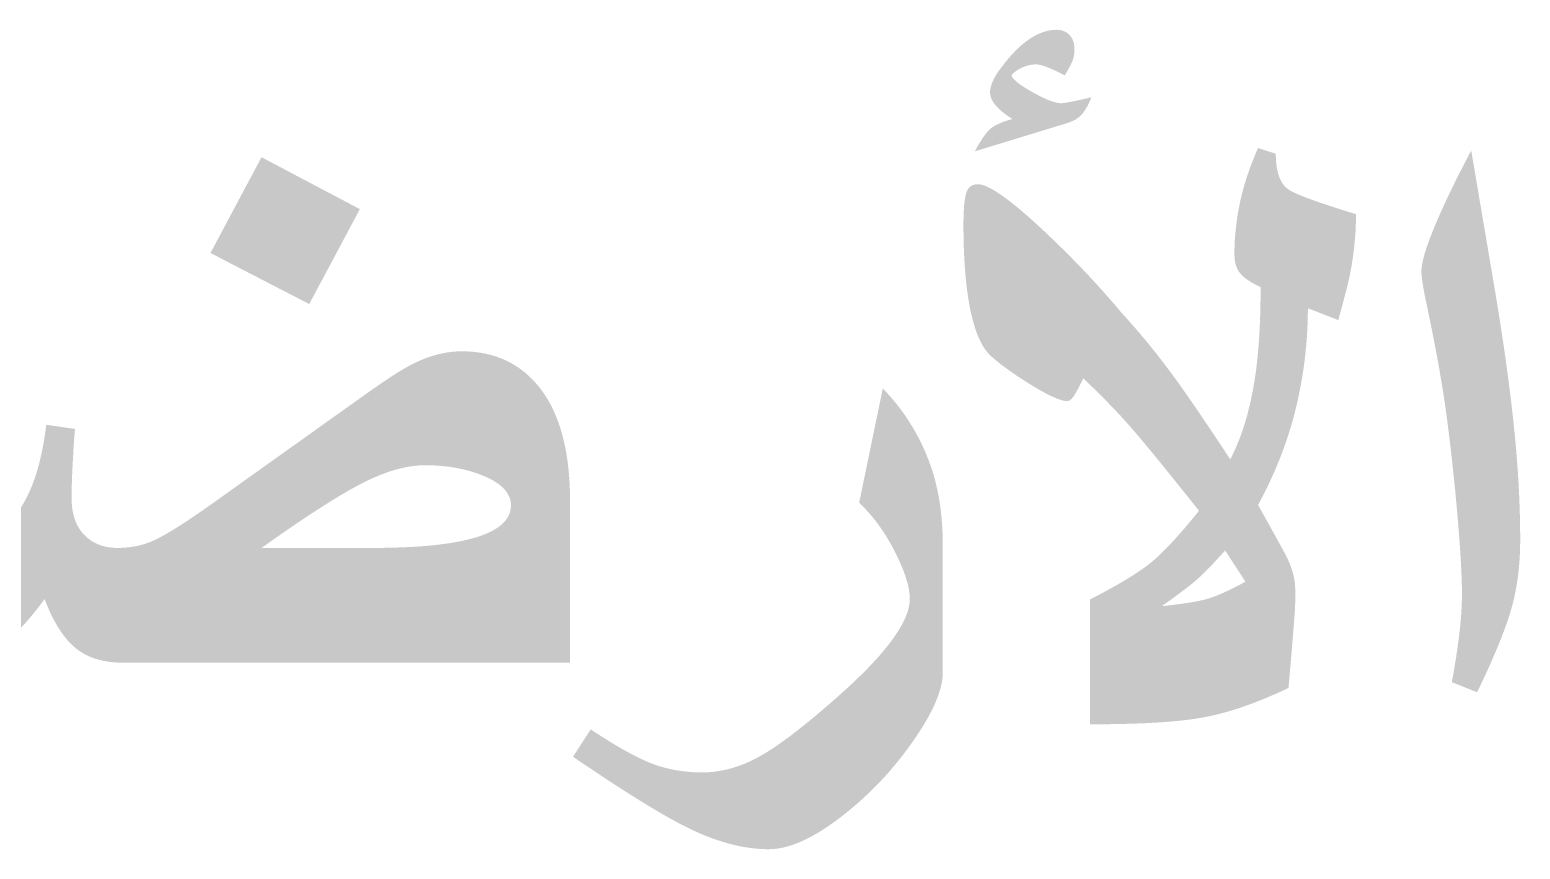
# Model space of a CAD drawing. Header units: metres. Extents: x -24.2 to 51.5, y -28.6 to 30.1.
# Drawn here: x -12.29 to -6.96, y -26.03 to -23.1 of the extents above; entities that cross this region are included whole.
import ezdxf

# ---------------------------------------------------------------- set-up
doc = ezdxf.new("R2010")
doc.units = ezdxf.units.M
doc.layers.add('GF-TEXT-PDF', color=200, linetype='Continuous')

msp = doc.modelspace()

# ---------------------------------------------------------------- hatches: boundary and pattern name
at = {"layer": 'GF-TEXT-PDF', "true_color": 0xb82e00}
for points in [[(-8.4918, -23.3382), (-8.4961, -23.3488), (-8.5005, -23.3587), (-8.5051, -23.368), (-8.5099, -23.3767), (-8.5149, -23.3846), (-8.5201, -23.3919), (-8.5255, -23.3986), (-8.5311, -23.4046), (-8.5371, -23.4099), (-8.5441, -23.415), (-8.5522, -23.4197), (-8.5612, -23.424), (-8.5713, -23.428), (-8.5824, -23.4317), (-8.9082, -23.5313), (-8.9023, -23.5203), (-8.8964, -23.51), (-8.8908, -23.5004), (-8.8853, -23.4915), (-8.8799, -23.4833), (-8.8747, -23.4758), (-8.8697, -23.4691), (-8.8648, -23.463), (-8.86, -23.4577), (-8.8554, -23.4531), (-8.8505, -23.4489), (-8.8449, -23.4448), (-8.8386, -23.4408), (-8.8315, -23.4369), (-8.8237, -23.4331), (-8.8152, -23.4294), (-8.806, -23.4259), (-8.796, -23.4224), (-8.7854, -23.4191), (-8.7739, -23.4159), (-8.7841, -23.4092), (-8.7936, -23.4027), (-8.8023, -23.3962), (-8.8103, -23.3899), (-8.8176, -23.3837), (-8.8242, -23.3776), (-8.83, -23.3717), (-8.835, -23.3658), (-8.8408, -23.3581), (-8.8455, -23.3504), (-8.8492, -23.3428), (-8.8518, -23.3352), (-8.8534, -23.3277), (-8.8539, -23.3202), (-8.8534, -23.3122), (-8.852, -23.3038), (-8.8496, -23.2949), (-8.8462, -23.2856), (-8.8418, -23.276), (-8.8376, -23.2677), (-8.833, -23.2595), (-8.8279, -23.2514), (-8.8224, -23.2433), (-8.8165, -23.2352), (-8.8102, -23.2272), (-8.802, -23.2166), (-8.7938, -23.2064), (-8.7857, -23.1966), (-8.7775, -23.1874), (-8.7694, -23.1785), (-8.7612, -23.1702), (-8.7531, -23.1622), (-8.745, -23.1548), (-8.7368, -23.1477), (-8.7287, -23.1412), (-8.7206, -23.1351), (-8.7125, -23.1294), (-8.7044, -23.1242), (-8.6963, -23.1194), (-8.6882, -23.1151), (-8.6801, -23.1113), (-8.672, -23.1079), (-8.6639, -23.105), (-8.6558, -23.1025), (-8.6478, -23.1004), (-8.6397, -23.0988), (-8.6316, -23.0977), (-8.6236, -23.097), (-8.6155, -23.0968), (-8.6063, -23.0973), (-8.5977, -23.0989), (-8.5897, -23.1016), (-8.5824, -23.1053), (-8.5756, -23.11), (-8.5695, -23.1159), (-8.5642, -23.1225), (-8.5599, -23.1298), (-8.5565, -23.1377), (-8.5541, -23.1463), (-8.5527, -23.1555), (-8.5522, -23.1653), (-8.5525, -23.1748), (-8.5533, -23.1837), (-8.5546, -23.1921), (-8.5565, -23.1999), (-8.559, -23.2072), (-8.5616, -23.2135), (-8.5651, -23.2208), (-8.5693, -23.2291), (-8.5744, -23.2383), (-8.5802, -23.2486), (-8.5869, -23.2597), (-8.5991, -23.2535), (-8.6107, -23.2478), (-8.6216, -23.2426), (-8.6318, -23.2379), (-8.6414, -23.2339), (-8.6502, -23.2303), (-8.6585, -23.2273), (-8.666, -23.2249), (-8.6729, -23.223), (-8.6791, -23.2216), (-8.6846, -23.2208), (-8.6895, -23.2205), (-8.6985, -23.2209), (-8.7076, -23.222), (-8.7166, -23.2239), (-8.7257, -23.2265), (-8.7347, -23.2298), (-8.7438, -23.2339), (-8.7509, -23.2377), (-8.7578, -23.242), (-8.7644, -23.2468), (-8.7708, -23.252), (-8.777, -23.2577), (-8.7764, -23.2615), (-8.7746, -23.2656), (-8.7716, -23.27), (-8.7674, -23.2749), (-8.762, -23.28), (-8.7554, -23.2855), (-8.7476, -23.2914), (-8.7387, -23.2976), (-8.7285, -23.3042), (-8.7171, -23.3111), (-8.7046, -23.3184), (-8.6928, -23.3249), (-8.6815, -23.3309), (-8.6709, -23.3363), (-8.6608, -23.3411), (-8.6513, -23.3454), (-8.6423, -23.3491), (-8.6339, -23.3522), (-8.6261, -23.3548), (-8.6188, -23.3567), (-8.6122, -23.3582), (-8.606, -23.359), (-8.6005, -23.3593), (-8.5967, -23.3592), (-8.592, -23.3587), (-8.5863, -23.358), (-8.5797, -23.357), (-8.5721, -23.3556), (-8.5635, -23.354), (-8.554, -23.3521), (-8.5435, -23.3499), (-8.532, -23.3474), (-8.5196, -23.3446), (-8.5062, -23.3416)], [(-6.959, -24.9218), (-6.9591, -24.933), (-6.9593, -24.944), (-6.9595, -24.955), (-6.9599, -24.9659), (-6.9604, -24.9768), (-6.961, -24.9875), (-6.9617, -24.9982), (-6.9626, -25.0088), (-6.9635, -25.0193), (-6.9645, -25.0297), (-6.9657, -25.0401), (-6.967, -25.0503), (-6.9683, -25.0605), (-6.9698, -25.0706), (-6.9714, -25.0806), (-6.9731, -25.0906), (-6.9749, -25.1004), (-6.9769, -25.1102), (-6.9789, -25.1199), (-6.981, -25.1295), (-6.9833, -25.139), (-6.9857, -25.1485), (-6.9881, -25.1579), (-6.9907, -25.1671), (-6.9935, -25.1765), (-6.9964, -25.1862), (-6.9996, -25.1961), (-7.0029, -25.2062), (-7.0065, -25.2167), (-7.0102, -25.2274), (-7.0142, -25.2384), (-7.0184, -25.2496), (-7.0227, -25.2611), (-7.0273, -25.2729), (-7.0321, -25.2849), (-7.0371, -25.2972), (-7.0423, -25.3097), (-7.0477, -25.3226), (-7.0533, -25.3356), (-7.0591, -25.349), (-7.0651, -25.3626), (-7.0713, -25.3765), (-7.0777, -25.3906), (-7.0844, -25.405), (-7.0912, -25.4197), (-7.0982, -25.4347), (-7.1055, -25.4499), (-7.1129, -25.4653), (-7.2034, -25.4291), (-7.2005, -25.4131), (-7.1976, -25.3974), (-7.1949, -25.3819), (-7.1924, -25.3667), (-7.1899, -25.3517), (-7.1876, -25.337), (-7.1854, -25.3226), (-7.1833, -25.3083), (-7.1814, -25.2944), (-7.1795, -25.2807), (-7.1778, -25.2672), (-7.1763, -25.254), (-7.1748, -25.241), (-7.1735, -25.2283), (-7.1723, -25.2159), (-7.1712, -25.2037), (-7.1703, -25.1917), (-7.1695, -25.18), (-7.1688, -25.1686), (-7.1682, -25.1574), (-7.1678, -25.1464), (-7.1675, -25.1357), (-7.1673, -25.1253), (-7.1672, -25.1151), (-7.1672, -25.1073), (-7.1673, -25.0991), (-7.1675, -25.0907), (-7.1676, -25.082), (-7.1679, -25.073), (-7.1682, -25.0637), (-7.1685, -25.054), (-7.1689, -25.0441), (-7.1693, -25.0339), (-7.1698, -25.0234), (-7.1704, -25.0126), (-7.171, -25.0015), (-7.1716, -24.9901), (-7.1724, -24.9783), (-7.1731, -24.9663), (-7.1739, -24.954), (-7.1748, -24.9414), (-7.1757, -24.9285), (-7.1767, -24.9153), (-7.1777, -24.9018), (-7.1788, -24.888), (-7.1799, -24.8739), (-7.1811, -24.8595), (-7.1823, -24.8448), (-7.1836, -24.83), (-7.1849, -24.8151), (-7.1862, -24.8003), (-7.1875, -24.7855), (-7.1889, -24.7707), (-7.1903, -24.756), (-7.1917, -24.7412), (-7.1932, -24.7265), (-7.1947, -24.7117), (-7.1962, -24.697), (-7.1977, -24.6823), (-7.1993, -24.6676), (-7.2009, -24.6529), (-7.2025, -24.6382), (-7.2041, -24.6236), (-7.2058, -24.6089), (-7.2075, -24.5943), (-7.2092, -24.5797), (-7.2109, -24.5651), (-7.2127, -24.5505), (-7.2145, -24.5359), (-7.2163, -24.5214), (-7.2181, -24.5068), (-7.22, -24.4923), (-7.222, -24.4776), (-7.224, -24.4627), (-7.2261, -24.4476), (-7.2284, -24.4323), (-7.2307, -24.4167), (-7.2331, -24.4009), (-7.2357, -24.3848), (-7.2383, -24.3686), (-7.241, -24.352), (-7.2439, -24.3353), (-7.2468, -24.3183), (-7.2498, -24.3011), (-7.2529, -24.2836), (-7.2562, -24.266), (-7.2595, -24.248), (-7.2629, -24.2299), (-7.2665, -24.2115), (-7.2701, -24.1929), (-7.2738, -24.1741), (-7.2776, -24.155), (-7.2816, -24.1357), (-7.2856, -24.1161), (-7.2897, -24.0963), (-7.2939, -24.0763), (-7.2968, -24.0626), (-7.2995, -24.0496), (-7.3019, -24.0374), (-7.304, -24.0258), (-7.3059, -24.015), (-7.3075, -24.005), (-7.3089, -23.9957), (-7.31, -23.9871), (-7.3109, -23.9792), (-7.3115, -23.9721), (-7.3119, -23.9657), (-7.312, -23.9601), (-7.3119, -23.9543), (-7.3114, -23.9481), (-7.3106, -23.9415), (-7.3095, -23.9344), (-7.308, -23.9268), (-7.3062, -23.9188), (-7.3041, -23.9104), (-7.3017, -23.9015), (-7.2989, -23.8921), (-7.2959, -23.8823), (-7.2925, -23.872), (-7.2887, -23.8613), (-7.2847, -23.8501), (-7.2803, -23.8385), (-7.2756, -23.8264), (-7.2706, -23.8138), (-7.2653, -23.8008), (-7.2613, -23.7914), (-7.2572, -23.7817), (-7.253, -23.7719), (-7.2486, -23.762), (-7.2442, -23.7519), (-7.2395, -23.7416), (-7.2348, -23.7311), (-7.2299, -23.7205), (-7.2249, -23.7098), (-7.2198, -23.6988), (-7.2145, -23.6877), (-7.2091, -23.6764), (-7.2035, -23.665), (-7.1979, -23.6534), (-7.1921, -23.6416), (-7.1862, -23.6297), (-7.1801, -23.6176), (-7.1739, -23.6053), (-7.1676, -23.5929), (-7.1611, -23.5803), (-7.1546, -23.5675), (-7.1478, -23.5546), (-7.141, -23.5415), (-7.134, -23.5283), (-7.0435, -24.0627), (-7.0394, -24.088), (-7.0354, -24.113), (-7.0315, -24.1377), (-7.0278, -24.1621), (-7.0241, -24.1863), (-7.0205, -24.2101), (-7.017, -24.2337), (-7.0137, -24.257), (-7.0104, -24.28), (-7.0073, -24.3027), (-7.0042, -24.3252), (-7.0013, -24.3473), (-6.9984, -24.3692), (-6.9957, -24.3908), (-6.9931, -24.4121), (-6.9905, -24.4331), (-6.9881, -24.4539), (-6.9858, -24.4744), (-6.9836, -24.4945), (-6.9815, -24.5144), (-6.9795, -24.534), (-6.9776, -24.5534), (-6.9758, -24.5724), (-6.9741, -24.5912), (-6.9729, -24.6055), (-6.9717, -24.6198), (-6.9706, -24.634), (-6.9695, -24.6482), (-6.9685, -24.6623), (-6.9675, -24.6764), (-6.9666, -24.6904), (-6.9657, -24.7044), (-6.9649, -24.7183), (-6.9642, -24.7322), (-6.9635, -24.7461), (-6.9628, -24.7599), (-6.9622, -24.7736), (-6.9616, -24.7873), (-6.9612, -24.801), (-6.9607, -24.8146), (-6.9603, -24.8282), (-6.96, -24.8417), (-6.9597, -24.8552), (-6.9594, -24.8686), (-6.9593, -24.882), (-6.9591, -24.8953), (-6.9591, -24.9086)], [(-11.1064, -23.738), (-11.2874, -24.0774), (-11.6404, -23.8949), (-11.4579, -23.5524)], [(-9.0231, -25.3959), (-9.0232, -25.4037), (-9.0238, -25.4117), (-9.0247, -25.4199), (-9.026, -25.4283), (-9.0276, -25.4369), (-9.0297, -25.4457), (-9.032, -25.4547), (-9.0348, -25.4639), (-9.0379, -25.4733), (-9.0414, -25.483), (-9.0452, -25.4928), (-9.0495, -25.5029), (-9.054, -25.5131), (-9.059, -25.5236), (-9.0643, -25.5342), (-9.07, -25.5451), (-9.076, -25.5562), (-9.0825, -25.5675), (-9.0892, -25.579), (-9.0964, -25.5907), (-9.1039, -25.6026), (-9.1118, -25.6147), (-9.12, -25.627), (-9.1287, -25.6396), (-9.1375, -25.6521), (-9.1465, -25.6646), (-9.1556, -25.6768), (-9.1649, -25.689), (-9.1742, -25.701), (-9.1837, -25.7129), (-9.1933, -25.7246), (-9.2031, -25.7362), (-9.2129, -25.7477), (-9.2229, -25.759), (-9.2331, -25.7702), (-9.2433, -25.7812), (-9.2537, -25.7921), (-9.2642, -25.8029), (-9.2748, -25.8135), (-9.2855, -25.824), (-9.2964, -25.8343), (-9.3074, -25.8445), (-9.3185, -25.8546), (-9.3298, -25.8645), (-9.3412, -25.8743), (-9.3527, -25.8839), (-9.3643, -25.8934), (-9.3761, -25.9028), (-9.3891, -25.9129), (-9.4019, -25.9226), (-9.4146, -25.9318), (-9.4271, -25.9406), (-9.4395, -25.949), (-9.4517, -25.9569), (-9.4637, -25.9645), (-9.4756, -25.9715), (-9.4874, -25.9782), (-9.499, -25.9844), (-9.5104, -25.9902), (-9.5216, -25.9956), (-9.5328, -26.0005), (-9.5437, -26.0051), (-9.5545, -26.0091), (-9.5651, -26.0128), (-9.5756, -26.016), (-9.586, -26.0188), (-9.5961, -26.0212), (-9.6061, -26.0231), (-9.616, -26.0246), (-9.6257, -26.0257), (-9.6352, -26.0263), (-9.6446, -26.0265), (-9.6557, -26.0264), (-9.6669, -26.026), (-9.6781, -26.0254), (-9.6894, -26.0245), (-9.7008, -26.0233), (-9.7122, -26.0219), (-9.7237, -26.0202), (-9.7353, -26.0183), (-9.7469, -26.0161), (-9.7586, -26.0136), (-9.7704, -26.0109), (-9.7823, -26.0079), (-9.7942, -26.0047), (-9.8062, -26.0012), (-9.8182, -25.9975), (-9.8303, -25.9935), (-9.8425, -25.9892), (-9.8548, -25.9847), (-9.8671, -25.9799), (-9.8795, -25.9749), (-9.8919, -25.9696), (-9.9045, -25.964), (-9.9171, -25.9582), (-9.9297, -25.9521), (-9.941, -25.9466), (-9.9529, -25.9406), (-9.9652, -25.9341), (-9.9781, -25.9272), (-9.9915, -25.9199), (-10.0054, -25.9121), (-10.0199, -25.9039), (-10.0348, -25.8952), (-10.0503, -25.8861), (-10.0663, -25.8766), (-10.0828, -25.8666), (-10.0998, -25.8561), (-10.1174, -25.8452), (-10.1354, -25.8339), (-10.154, -25.8221), (-10.1731, -25.8099), (-10.1927, -25.7972), (-10.2129, -25.7841), (-10.2335, -25.7706), (-10.2547, -25.7566), (-10.2764, -25.7421), (-10.2986, -25.7272), (-10.3213, -25.7119), (-10.3446, -25.6961), (-10.2812, -25.5981), (-10.27, -25.6055), (-10.259, -25.6128), (-10.2481, -25.6198), (-10.2374, -25.6266), (-10.2269, -25.6332), (-10.2166, -25.6397), (-10.2065, -25.6459), (-10.1966, -25.6519), (-10.1868, -25.6577), (-10.1773, -25.6633), (-10.1679, -25.6687), (-10.1587, -25.6739), (-10.1496, -25.6789), (-10.1408, -25.6837), (-10.1321, -25.6882), (-10.1237, -25.6926), (-10.1154, -25.6968), (-10.1073, -25.7008), (-10.0993, -25.7045), (-10.0916, -25.7081), (-10.0841, -25.7114), (-10.0767, -25.7146), (-10.0695, -25.7175), (-10.0625, -25.7203), (-10.0537, -25.7235), (-10.0449, -25.7266), (-10.0359, -25.7295), (-10.0269, -25.7322), (-10.0179, -25.7348), (-10.0087, -25.7371), (-9.9995, -25.7393), (-9.9902, -25.7413), (-9.9808, -25.7432), (-9.9714, -25.7449), (-9.9619, -25.7463), (-9.9523, -25.7477), (-9.9426, -25.7488), (-9.9328, -25.7498), (-9.923, -25.7506), (-9.9131, -25.7512), (-9.9031, -25.7516), (-9.8931, -25.7519), (-9.883, -25.752), (-9.8739, -25.7519), (-9.8649, -25.7515), (-9.8558, -25.751), (-9.8468, -25.7502), (-9.8377, -25.7492), (-9.8286, -25.748), (-9.8196, -25.7465), (-9.8105, -25.7449), (-9.8015, -25.743), (-9.7924, -25.7409), (-9.7834, -25.7385), (-9.7743, -25.736), (-9.7653, -25.7332), (-9.7562, -25.7302), (-9.7472, -25.727), (-9.7381, -25.7235), (-9.7291, -25.7199), (-9.72, -25.716), (-9.711, -25.7119), (-9.7019, -25.7075), (-9.6929, -25.703), (-9.6838, -25.6982), (-9.6748, -25.6932), (-9.666, -25.6881), (-9.6569, -25.6827), (-9.6476, -25.677), (-9.638, -25.6708), (-9.6281, -25.6644), (-9.618, -25.6575), (-9.6076, -25.6504), (-9.597, -25.6428), (-9.5861, -25.635), (-9.5749, -25.6267), (-9.5635, -25.6182), (-9.5518, -25.6092), (-9.5399, -25.6), (-9.5277, -25.5903), (-9.5152, -25.5804), (-9.5025, -25.57), (-9.4895, -25.5594), (-9.4762, -25.5483), (-9.4627, -25.537), (-9.4489, -25.5252), (-9.4349, -25.5131), (-9.4205, -25.5007), (-9.406, -25.4879), (-9.3912, -25.4748), (-9.3707, -25.4564), (-9.3512, -25.4384), (-9.3325, -25.4207), (-9.3146, -25.4033), (-9.2977, -25.3864), (-9.2816, -25.3698), (-9.2664, -25.3535), (-9.252, -25.3376), (-9.2385, -25.322), (-9.2259, -25.3068), (-9.2142, -25.292), (-9.2033, -25.2775), (-9.1933, -25.2634), (-9.1842, -25.2496), (-9.1759, -25.2362), (-9.1685, -25.2231), (-9.162, -25.2104), (-9.1564, -25.1981), (-9.1516, -25.1861), (-9.1477, -25.1744), (-9.1446, -25.1631), (-9.1425, -25.1522), (-9.1412, -25.1416), (-9.1407, -25.1314), (-9.1409, -25.1242), (-9.1414, -25.1167), (-9.1422, -25.109), (-9.1434, -25.101), (-9.1449, -25.0927), (-9.1467, -25.0842), (-9.1489, -25.0754), (-9.1514, -25.0664), (-9.1543, -25.0571), (-9.1574, -25.0475), (-9.1609, -25.0377), (-9.1648, -25.0276), (-9.169, -25.0172), (-9.1735, -25.0066), (-9.1783, -24.9958), (-9.1835, -24.9846), (-9.189, -24.9732), (-9.1936, -24.964), (-9.1982, -24.9549), (-9.203, -24.946), (-9.2078, -24.9371), (-9.2127, -24.9284), (-9.2177, -24.9199), (-9.2227, -24.9114), (-9.2279, -24.9031), (-9.2331, -24.8949), (-9.2384, -24.8869), (-9.2439, -24.879), (-9.2493, -24.8712), (-9.2549, -24.8635), (-9.2606, -24.856), (-9.2663, -24.8486), (-9.2721, -24.8414), (-9.278, -24.8342), (-9.284, -24.8272), (-9.2901, -24.8204), (-9.2963, -24.8136), (-9.3025, -24.807), (-9.3088, -24.8005), (-9.3153, -24.7942), (-9.3218, -24.788), (-9.2373, -24.3791), (-9.2288, -24.388), (-9.2205, -24.3969), (-9.2124, -24.406), (-9.2044, -24.4152), (-9.1966, -24.4245), (-9.1889, -24.4339), (-9.1814, -24.4434), (-9.1741, -24.453), (-9.1669, -24.4628), (-9.1599, -24.4726), (-9.1531, -24.4826), (-9.1464, -24.4926), (-9.1399, -24.5028), (-9.1335, -24.5131), (-9.1273, -24.5235), (-9.1213, -24.534), (-9.1154, -24.5446), (-9.1097, -24.5554), (-9.1042, -24.5662), (-9.0988, -24.5771), (-9.0936, -24.5882), (-9.0885, -24.5994), (-9.0836, -24.6106), (-9.0789, -24.622), (-9.0743, -24.6335), (-9.07, -24.6452), (-9.0658, -24.6569), (-9.0618, -24.6688), (-9.058, -24.6809), (-9.0544, -24.693), (-9.0511, -24.7053), (-9.0479, -24.7177), (-9.0449, -24.7303), (-9.042, -24.743), (-9.0394, -24.7558), (-9.037, -24.7687), (-9.0348, -24.7818), (-9.0327, -24.795), (-9.0309, -24.8083), (-9.0293, -24.8218), (-9.0278, -24.8354), (-9.0265, -24.8492), (-9.0255, -24.863), (-9.0246, -24.877), (-9.0239, -24.8911), (-9.0234, -24.9054), (-9.0231, -24.9198), (-9.0231, -24.9343)]]:
    msp.add_hatch(color=22, dxfattribs=at).paths.add_polyline_path(points)
h = msp.add_hatch(color=22, dxfattribs=at)
h.paths.add_polyline_path([(-7.5459, -23.7561), (-7.546, -23.7657), (-7.5461, -23.7754), (-7.5463, -23.785), (-7.5466, -23.7947), (-7.547, -23.8043), (-7.5475, -23.814), (-7.5481, -23.8237), (-7.5487, -23.8334), (-7.5495, -23.8431), (-7.5503, -23.8528), (-7.5512, -23.8625), (-7.5522, -23.8722), (-7.5533, -23.8819), (-7.5545, -23.8916), (-7.5558, -23.9014), (-7.5571, -23.9111), (-7.5586, -23.9208), (-7.5601, -23.9306), (-7.5617, -23.9403), (-7.5634, -23.9501), (-7.5652, -23.9599), (-7.5671, -23.9696), (-7.5681, -23.9749), (-7.5694, -23.9806), (-7.5707, -23.9868), (-7.5723, -23.9935), (-7.574, -24.0006), (-7.5758, -24.0082), (-7.5778, -24.0162), (-7.5799, -24.0247), (-7.5821, -24.0336), (-7.5846, -24.043), (-7.5871, -24.0529), (-7.5899, -24.0632), (-7.5927, -24.074), (-7.5957, -24.0852), (-7.5989, -24.0969), (-7.6022, -24.1091), (-7.6057, -24.1217), (-7.6093, -24.1347), (-7.7179, -24.0925), (-7.718, -24.1073), (-7.7182, -24.1222), (-7.7186, -24.137), (-7.7191, -24.1518), (-7.7198, -24.1666), (-7.7206, -24.1814), (-7.7215, -24.1962), (-7.7226, -24.211), (-7.7239, -24.2258), (-7.7253, -24.2406), (-7.7268, -24.2554), (-7.7285, -24.2701), (-7.7303, -24.2849), (-7.7323, -24.2997), (-7.7344, -24.3144), (-7.7367, -24.3292), (-7.7391, -24.3439), (-7.7417, -24.3587), (-7.7444, -24.3734), (-7.7473, -24.3881), (-7.7503, -24.4029), (-7.7534, -24.4176), (-7.7567, -24.4323), (-7.7602, -24.447), (-7.7638, -24.4617), (-7.7676, -24.4764), (-7.7715, -24.4911), (-7.7757, -24.5057), (-7.78, -24.5204), (-7.7845, -24.535), (-7.7892, -24.5496), (-7.794, -24.5642), (-7.7991, -24.5788), (-7.8043, -24.5933), (-7.8097, -24.6079), (-7.8152, -24.6224), (-7.821, -24.6369), (-7.8269, -24.6514), (-7.833, -24.6659), (-7.8393, -24.6803), (-7.8457, -24.6948), (-7.8524, -24.7092), (-7.8592, -24.7236), (-7.8662, -24.7381), (-7.8734, -24.7524), (-7.8807, -24.7668), (-7.8882, -24.7812), (-7.8959, -24.7955), (-7.8878, -24.8101), (-7.88, -24.8241), (-7.8726, -24.8375), (-7.8655, -24.8503), (-7.8588, -24.8624), (-7.8524, -24.874), (-7.8464, -24.8849), (-7.8407, -24.8952), (-7.8353, -24.9049), (-7.8303, -24.9139), (-7.8257, -24.9224), (-7.8214, -24.9302), (-7.8174, -24.9374), (-7.8138, -24.944), (-7.8105, -24.9499), (-7.8076, -24.9553), (-7.805, -24.96), (-7.8028, -24.9641), (-7.8009, -24.9676), (-7.7994, -24.9705), (-7.7944, -24.9803), (-7.7898, -24.9901), (-7.7855, -24.9996), (-7.7817, -25.009), (-7.7781, -25.0183), (-7.775, -25.0275), (-7.7722, -25.0365), (-7.7698, -25.0454), (-7.7678, -25.0541), (-7.7661, -25.0627), (-7.7648, -25.0712), (-7.7639, -25.0795), (-7.7634, -25.0877), (-7.7632, -25.0957), (-7.7632, -25.1425), (-7.7632, -25.146), (-7.7633, -25.1504), (-7.7636, -25.1555), (-7.7639, -25.1615), (-7.7642, -25.1683), (-7.7647, -25.1759), (-7.7652, -25.1842), (-7.7659, -25.1934), (-7.7666, -25.2034), (-7.7674, -25.2142), (-7.7683, -25.2259), (-7.7692, -25.2383), (-7.7703, -25.2515), (-7.7714, -25.2655), (-7.7726, -25.2804), (-7.7739, -25.296), (-7.7753, -25.3125), (-7.7768, -25.3297), (-7.7783, -25.3478), (-7.7799, -25.3667), (-7.7817, -25.3864), (-7.7835, -25.4068), (-7.7853, -25.4281), (-7.7873, -25.4502), (-7.8016, -25.4569), (-7.8157, -25.4634), (-7.8297, -25.4697), (-7.8436, -25.4758), (-7.8574, -25.4817), (-7.871, -25.4874), (-7.8845, -25.4929), (-7.8979, -25.4982), (-7.9111, -25.5033), (-7.9242, -25.5082), (-7.9372, -25.5129), (-7.9501, -25.5174), (-7.9628, -25.5217), (-7.9754, -25.5258), (-7.9879, -25.5297), (-8.0002, -25.5334), (-8.0124, -25.5369), (-8.0245, -25.5402), (-8.0365, -25.5433), (-8.0483, -25.5462), (-8.06, -25.5489), (-8.0716, -25.5514), (-8.083, -25.5537), (-8.0943, -25.5558), (-8.1058, -25.5578), (-8.1177, -25.5597), (-8.1301, -25.5615), (-8.143, -25.5632), (-8.1563, -25.5649), (-8.1701, -25.5664), (-8.1843, -25.5679), (-8.199, -25.5693), (-8.2141, -25.5706), (-8.2298, -25.5718), (-8.2458, -25.5729), (-8.2623, -25.5739), (-8.2793, -25.5749), (-8.2968, -25.5758), (-8.3147, -25.5766), (-8.333, -25.5773), (-8.3518, -25.5779), (-8.3711, -25.5785), (-8.3908, -25.5789), (-8.411, -25.5793), (-8.4317, -25.5796), (-8.4528, -25.5798), (-8.4743, -25.5799), (-8.4964, -25.58), (-8.4964, -25.1334), (-8.4838, -25.1269), (-8.4716, -25.1205), (-8.4596, -25.1142), (-8.448, -25.108), (-8.4366, -25.1018), (-8.4256, -25.0958), (-8.4149, -25.0898), (-8.4044, -25.0839), (-8.3943, -25.0781), (-8.3845, -25.0724), (-8.3749, -25.0668), (-8.3657, -25.0612), (-8.3567, -25.0557), (-8.3481, -25.0504), (-8.3398, -25.0451), (-8.3318, -25.0399), (-8.324, -25.0348), (-8.3166, -25.0298), (-8.3095, -25.0248), (-8.3027, -25.02), (-8.2961, -25.0152), (-8.2899, -25.0105), (-8.284, -25.0059), (-8.2784, -25.0014), (-8.2728, -24.9968), (-8.2672, -24.992), (-8.2613, -24.9868), (-8.2554, -24.9814), (-8.2493, -24.9757), (-8.2431, -24.9698), (-8.2367, -24.9636), (-8.2302, -24.9571), (-8.2235, -24.9503), (-8.2167, -24.9433), (-8.2098, -24.936), (-8.2028, -24.9284), (-8.1955, -24.9206), (-8.1882, -24.9125), (-8.1807, -24.9041), (-8.1731, -24.8955), (-8.1653, -24.8866), (-8.1574, -24.8774), (-8.1494, -24.8679), (-8.1412, -24.8582), (-8.1329, -24.8482), (-8.1245, -24.838), (-8.1159, -24.8274), (-8.1071, -24.8166), (-8.1213, -24.7987), (-8.1352, -24.7813), (-8.1487, -24.7643), (-8.1619, -24.7478), (-8.1747, -24.7317), (-8.1873, -24.716), (-8.1995, -24.7008), (-8.2114, -24.686), (-8.223, -24.6717), (-8.2342, -24.6579), (-8.2451, -24.6444), (-8.2557, -24.6314), (-8.266, -24.6189), (-8.276, -24.6068), (-8.2856, -24.5952), (-8.2949, -24.584), (-8.3039, -24.5732), (-8.3125, -24.5629), (-8.3208, -24.553), (-8.3288, -24.5436), (-8.3365, -24.5346), (-8.3438, -24.5261), (-8.3509, -24.518), (-8.3576, -24.5104), (-8.3629, -24.5043), (-8.3684, -24.4981), (-8.374, -24.4919), (-8.3797, -24.4856), (-8.3855, -24.4792), (-8.3915, -24.4728), (-8.3976, -24.4662), (-8.4038, -24.4596), (-8.4102, -24.4529), (-8.4167, -24.4461), (-8.4233, -24.4392), (-8.43, -24.4323), (-8.4368, -24.4253), (-8.4438, -24.4182), (-8.4509, -24.411), (-8.4581, -24.4038), (-8.4655, -24.3964), (-8.473, -24.389), (-8.4806, -24.3815), (-8.4883, -24.374), (-8.4962, -24.3663), (-8.5042, -24.3586), (-8.5123, -24.3508), (-8.5205, -24.3429), (-8.5263, -24.3548), (-8.5318, -24.3657), (-8.5368, -24.3755), (-8.5414, -24.3842), (-8.5457, -24.3919), (-8.5495, -24.3985), (-8.5529, -24.4041), (-8.556, -24.4085), (-8.5634, -24.4173), (-8.5707, -24.4226), (-8.5778, -24.4244), (-8.5826, -24.4241), (-8.5879, -24.4234), (-8.5936, -24.4222), (-8.5999, -24.4205), (-8.6066, -24.4183), (-8.6139, -24.4157), (-8.6216, -24.4125), (-8.6299, -24.4089), (-8.6386, -24.4048), (-8.6478, -24.4002), (-8.6576, -24.3952), (-8.6678, -24.3896), (-8.6785, -24.3836), (-8.6897, -24.377), (-8.7014, -24.37), (-8.7136, -24.3625), (-8.7234, -24.3564), (-8.7329, -24.3503), (-8.7421, -24.3443), (-8.7512, -24.3383), (-8.7599, -24.3325), (-8.7684, -24.3267), (-8.7767, -24.3209), (-8.7847, -24.3153), (-8.7924, -24.3097), (-8.7999, -24.3042), (-8.8072, -24.2988), (-8.8142, -24.2935), (-8.8209, -24.2882), (-8.8274, -24.283), (-8.8337, -24.2779), (-8.8397, -24.2728), (-8.8454, -24.2679), (-8.8509, -24.263), (-8.8559, -24.2581), (-8.8608, -24.2529), (-8.8656, -24.2472), (-8.8702, -24.2412), (-8.8747, -24.2347), (-8.879, -24.2277), (-8.8833, -24.2204), (-8.8874, -24.2126), (-8.8914, -24.2044), (-8.8952, -24.1958), (-8.8989, -24.1868), (-8.9025, -24.1773), (-8.906, -24.1674), (-8.9093, -24.1571), (-8.9125, -24.1464), (-8.9156, -24.1353), (-8.9186, -24.1237), (-8.9214, -24.1117), (-8.9241, -24.0993), (-8.9261, -24.0892), (-8.928, -24.0788), (-8.9299, -24.0683), (-8.9317, -24.0575), (-8.9333, -24.0465), (-8.9349, -24.0352), (-8.9365, -24.0237), (-8.9379, -24.012), (-8.9392, -24.0001), (-8.9405, -23.9879), (-8.9416, -23.9756), (-8.9427, -23.9629), (-8.9437, -23.9501), (-8.9446, -23.937), (-8.9454, -23.9237), (-8.9462, -23.9102), (-8.9468, -23.8964), (-8.9474, -23.8825), (-8.9479, -23.8683), (-8.9483, -23.8538), (-8.9486, -23.8392), (-8.9488, -23.8243), (-8.9489, -23.8091), (-8.9489, -23.7938), (-8.9489, -23.7806), (-8.9487, -23.768), (-8.9483, -23.7562), (-8.9479, -23.745), (-8.9472, -23.7345), (-8.9465, -23.7248), (-8.9456, -23.7157), (-8.9446, -23.7073), (-8.9434, -23.6996), (-8.9421, -23.6926), (-8.9407, -23.6863), (-8.9391, -23.6806), (-8.9359, -23.6722), (-8.9318, -23.6651), (-8.9267, -23.6593), (-8.9208, -23.6548), (-8.914, -23.6515), (-8.9063, -23.6496), (-8.8977, -23.649), (-8.8925, -23.6493), (-8.887, -23.6501), (-8.8811, -23.6516), (-8.8747, -23.6537), (-8.8679, -23.6563), (-8.8607, -23.6595), (-8.8531, -23.6633), (-8.845, -23.6677), (-8.8366, -23.6727), (-8.8277, -23.6783), (-8.8184, -23.6845), (-8.8086, -23.6912), (-8.7985, -23.6985), (-8.7879, -23.7065), (-8.777, -23.715), (-8.7656, -23.7241), (-8.7538, -23.7337), (-8.7415, -23.744), (-8.7289, -23.7549), (-8.7158, -23.7663), (-8.7023, -23.7783), (-8.6884, -23.7909), (-8.674, -23.8041), (-8.6593, -23.8179), (-8.6465, -23.83), (-8.6339, -23.8421), (-8.6213, -23.8541), (-8.6089, -23.8662), (-8.5966, -23.8783), (-8.5844, -23.8903), (-8.5724, -23.9024), (-8.5604, -23.9145), (-8.5486, -23.9265), (-8.5368, -23.9386), (-8.5252, -23.9507), (-8.5137, -23.9628), (-8.5023, -23.9748), (-8.4911, -23.9869), (-8.4799, -23.999), (-8.4689, -24.011), (-8.458, -24.0231), (-8.4471, -24.0352), (-8.4365, -24.0472), (-8.4259, -24.0593), (-8.4154, -24.0714), (-8.4051, -24.0834), (-8.3948, -24.0955), (-8.3847, -24.1076), (-8.3768, -24.1163), (-8.369, -24.1249), (-8.3613, -24.1336), (-8.3536, -24.1423), (-8.3459, -24.1509), (-8.3383, -24.1596), (-8.3308, -24.1683), (-8.3234, -24.177), (-8.316, -24.1856), (-8.3087, -24.1943), (-8.3014, -24.203), (-8.2942, -24.2117), (-8.2871, -24.2203), (-8.28, -24.229), (-8.273, -24.2377), (-8.2661, -24.2464), (-8.2592, -24.255), (-8.2523, -24.2637), (-8.2456, -24.2724), (-8.2389, -24.2811), (-8.2323, -24.2897), (-8.2257, -24.2984), (-8.2192, -24.3071), (-8.2127, -24.3158), (-8.2068, -24.3237), (-8.2006, -24.332), (-8.1942, -24.3408), (-8.1874, -24.3501), (-8.1804, -24.3599), (-8.1731, -24.3701), (-8.1656, -24.3807), (-8.1578, -24.3919), (-8.1497, -24.4035), (-8.1413, -24.4155), (-8.1327, -24.428), (-8.1237, -24.441), (-8.1146, -24.4544), (-8.1051, -24.4683), (-8.0954, -24.4827), (-8.0854, -24.4975), (-8.0751, -24.5127), (-8.0645, -24.5285), (-8.0537, -24.5447), (-8.0426, -24.5613), (-8.0312, -24.5785), (-8.0196, -24.596), (-8.0077, -24.6141), (-7.9955, -24.6326), (-7.9899, -24.6218), (-7.9845, -24.6107), (-7.9792, -24.5994), (-7.9741, -24.5879), (-7.9691, -24.5761), (-7.9642, -24.564), (-7.9595, -24.5517), (-7.9549, -24.5392), (-7.9505, -24.5264), (-7.9463, -24.5134), (-7.9422, -24.5001), (-7.9382, -24.4866), (-7.9344, -24.4729), (-7.9307, -24.4588), (-7.9271, -24.4446), (-7.9238, -24.4301), (-7.9205, -24.4153), (-7.9174, -24.4003), (-7.9145, -24.3851), (-7.9117, -24.3696), (-7.909, -24.3539), (-7.9065, -24.3379), (-7.9042, -24.3217), (-7.902, -24.3052), (-7.9007, -24.2951), (-7.8996, -24.2848), (-7.8984, -24.2743), (-7.8974, -24.2637), (-7.8963, -24.2529), (-7.8954, -24.2419), (-7.8945, -24.2308), (-7.8936, -24.2195), (-7.8928, -24.2081), (-7.892, -24.1965), (-7.8913, -24.1847), (-7.8907, -24.1728), (-7.8901, -24.1607), (-7.8895, -24.1485), (-7.889, -24.1361), (-7.8886, -24.1235), (-7.8882, -24.1108), (-7.8878, -24.0979), (-7.8875, -24.0848), (-7.8873, -24.0716), (-7.8871, -24.0582), (-7.887, -24.0446), (-7.8869, -24.0309), (-7.8869, -24.0171), (-7.8974, -24.0119), (-7.9072, -24.0068), (-7.9164, -24.0017), (-7.9248, -23.9967), (-7.9325, -23.9916), (-7.9396, -23.9866), (-7.9459, -23.9815), (-7.9516, -23.9765), (-7.9565, -23.9715), (-7.9608, -23.9665), (-7.9654, -23.96), (-7.9694, -23.953), (-7.9728, -23.9454), (-7.9755, -23.9373), (-7.9777, -23.9286), (-7.9792, -23.9194), (-7.9801, -23.9097), (-7.9804, -23.8994), (-7.9804, -23.8899), (-7.9802, -23.8803), (-7.9799, -23.8707), (-7.9796, -23.8611), (-7.9791, -23.8515), (-7.9785, -23.8419), (-7.9778, -23.8323), (-7.9769, -23.8226), (-7.976, -23.813), (-7.975, -23.8033), (-7.9738, -23.7936), (-7.9726, -23.7838), (-7.9712, -23.7741), (-7.9698, -23.7644), (-7.9682, -23.7546), (-7.9665, -23.7448), (-7.9647, -23.735), (-7.9628, -23.7252), (-7.9608, -23.7153), (-7.9589, -23.7064), (-7.9568, -23.6974), (-7.9547, -23.6884), (-7.9524, -23.6794), (-7.95, -23.6703), (-7.9475, -23.6612), (-7.9449, -23.652), (-7.9421, -23.6428), (-7.9393, -23.6335), (-7.9363, -23.6242), (-7.9332, -23.6149), (-7.93, -23.6055), (-7.9267, -23.5961), (-7.9233, -23.5866), (-7.9197, -23.5771), (-7.916, -23.5676), (-7.9122, -23.558), (-7.9083, -23.5483), (-7.9043, -23.5387), (-7.9002, -23.529), (-7.8959, -23.5192), (-7.8326, -23.5402), (-7.8324, -23.5527), (-7.8318, -23.5646), (-7.8308, -23.576), (-7.8294, -23.5868), (-7.8275, -23.597), (-7.8253, -23.6066), (-7.8227, -23.6157), (-7.8197, -23.6242), (-7.8163, -23.6321), (-7.8125, -23.6395), (-7.8082, -23.6463), (-7.8036, -23.6525), (-7.7986, -23.6581), (-7.7932, -23.6631), (-7.7873, -23.6676), (-7.784, -23.6698), (-7.7801, -23.6721), (-7.7756, -23.6746), (-7.7706, -23.6772), (-7.7649, -23.6799), (-7.7587, -23.6827), (-7.7518, -23.6857), (-7.7444, -23.6888), (-7.7364, -23.692), (-7.7278, -23.6954), (-7.7186, -23.6989), (-7.7089, -23.7025), (-7.6985, -23.7062), (-7.6876, -23.7101), (-7.6761, -23.7141), (-7.6639, -23.7183), (-7.6513, -23.7225), (-7.638, -23.7269), (-7.6241, -23.7315), (-7.6096, -23.7361), (-7.5946, -23.7409), (-7.579, -23.7458), (-7.5627, -23.7509)])
h.paths.add_polyline_path([(-7.9412, -25.0701), (-8.0136, -24.9584), (-8.0223, -24.9681), (-8.0308, -24.9774), (-8.0389, -24.9863), (-8.0468, -24.9948), (-8.0544, -25.0029), (-8.0618, -25.0107), (-8.0688, -25.0181), (-8.0756, -25.0251), (-8.0821, -25.0317), (-8.0884, -25.0379), (-8.0943, -25.0437), (-8.1, -25.0492), (-8.1054, -25.0543), (-8.1106, -25.059), (-8.1154, -25.0633), (-8.1201, -25.0673), (-8.1251, -25.0715), (-8.1306, -25.076), (-8.1365, -25.0808), (-8.1428, -25.0858), (-8.1496, -25.091), (-8.1567, -25.0966), (-8.1643, -25.1023), (-8.1723, -25.1083), (-8.1807, -25.1146), (-8.1895, -25.1211), (-8.1987, -25.1279), (-8.2084, -25.1349), (-8.2185, -25.1422), (-8.229, -25.1498), (-8.2399, -25.1576), (-8.2266, -25.1561), (-8.2138, -25.1547), (-8.2015, -25.1532), (-8.1896, -25.1518), (-8.1781, -25.1503), (-8.1671, -25.1488), (-8.1566, -25.1472), (-8.1465, -25.1457), (-8.1369, -25.1442), (-8.1277, -25.1426), (-8.119, -25.141), (-8.1107, -25.1394), (-8.1029, -25.1378), (-8.0956, -25.1362), (-8.0887, -25.1345), (-8.0822, -25.1328), (-8.0762, -25.1312), (-8.0695, -25.1291), (-8.0625, -25.1268), (-8.0551, -25.1241), (-8.0474, -25.1212), (-8.0394, -25.118), (-8.0311, -25.1145), (-8.0224, -25.1107), (-8.0134, -25.1067), (-8.0041, -25.1023), (-7.9944, -25.0976), (-7.9844, -25.0927), (-7.9741, -25.0875), (-7.9635, -25.082), (-7.9525, -25.0762)])
h = msp.add_hatch(color=22, dxfattribs=at)
h.paths.add_polyline_path([(-10.3551, -25.3597), (-11.9527, -25.3597), (-11.9639, -25.3596), (-11.9748, -25.3591), (-11.9855, -25.3584), (-11.9959, -25.3573), (-12.0061, -25.356), (-12.0161, -25.3544), (-12.0258, -25.3525), (-12.0353, -25.3502), (-12.0445, -25.3477), (-12.0535, -25.3449), (-12.0623, -25.3418), (-12.0709, -25.3384), (-12.0792, -25.3347), (-12.0872, -25.3306), (-12.095, -25.3263), (-12.1026, -25.3217), (-12.11, -25.3168), (-12.1171, -25.3117), (-12.1239, -25.3062), (-12.1297, -25.3012), (-12.1354, -25.2959), (-12.1411, -25.2903), (-12.1466, -25.2845), (-12.1521, -25.2784), (-12.1575, -25.272), (-12.1628, -25.2653), (-12.1681, -25.2583), (-12.1732, -25.2511), (-12.1783, -25.2436), (-12.1833, -25.2358), (-12.1883, -25.2278), (-12.1931, -25.2194), (-12.1979, -25.2108), (-12.2026, -25.2019), (-12.2072, -25.1928), (-12.2118, -25.1833), (-12.2162, -25.1736), (-12.2206, -25.1636), (-12.2249, -25.1533), (-12.2292, -25.1428), (-12.2333, -25.1319), (-12.2413, -25.143), (-12.2493, -25.1537), (-12.2573, -25.1641), (-12.2652, -25.1743), (-12.2731, -25.1841), (-12.281, -25.1937), (-12.2889, -25.2029), (-12.2967, -25.2119), (-12.3045, -25.2205), (-12.3122, -25.2289), (-12.3199, -25.2369), (-12.3276, -25.2447), (-12.3353, -25.2521), (-12.3429, -25.2593), (-12.3505, -25.2662), (-12.358, -25.2727), (-12.3655, -25.279), (-12.373, -25.285), (-12.3805, -25.2906), (-12.3879, -25.296), (-12.3953, -25.3011), (-12.4027, -25.3058), (-12.4101, -25.3103), (-12.4174, -25.3145), (-12.4244, -25.3182), (-12.4317, -25.3217), (-12.4391, -25.3251), (-12.4467, -25.3284), (-12.4545, -25.3314), (-12.4626, -25.3343), (-12.4708, -25.337), (-12.4792, -25.3396), (-12.4878, -25.342), (-12.4966, -25.3442), (-12.5056, -25.3463), (-12.5148, -25.3482), (-12.5241, -25.3499), (-12.5337, -25.3515), (-12.5435, -25.3529), (-12.5534, -25.3542), (-12.5636, -25.3552), (-12.5739, -25.3561), (-12.5845, -25.3569), (-12.5952, -25.3575), (-12.6061, -25.3579), (-12.6173, -25.3581), (-12.6286, -25.3582), (-12.8443, -25.3597), (-12.8443, -24.9494), (-12.6286, -24.9479), (-12.6141, -24.9477), (-12.6, -24.9473), (-12.5861, -24.9465), (-12.5726, -24.9454), (-12.5593, -24.9441), (-12.5463, -24.9424), (-12.5337, -24.9405), (-12.5213, -24.9382), (-12.5092, -24.9356), (-12.4974, -24.9327), (-12.4859, -24.9296), (-12.4747, -24.9261), (-12.4638, -24.9223), (-12.4531, -24.9182), (-12.4428, -24.9138), (-12.4328, -24.9091), (-12.423, -24.9041), (-12.4136, -24.8988), (-12.4044, -24.8932), (-12.3956, -24.8873), (-12.387, -24.8811), (-12.3787, -24.8746), (-12.3707, -24.8678), (-12.3631, -24.8607), (-12.3544, -24.8519), (-12.346, -24.8426), (-12.3378, -24.8328), (-12.3299, -24.8225), (-12.3223, -24.8117), (-12.315, -24.8003), (-12.3079, -24.7885), (-12.301, -24.7761), (-12.2945, -24.7633), (-12.2881, -24.7499), (-12.2821, -24.736), (-12.2763, -24.7216), (-12.2708, -24.7067), (-12.2655, -24.6913), (-12.2605, -24.6753), (-12.2558, -24.6589), (-12.2513, -24.6419), (-12.2471, -24.6244), (-12.2431, -24.6065), (-12.2394, -24.588), (-12.236, -24.569), (-12.2328, -24.5494), (-12.2299, -24.5294), (-12.2273, -24.5089), (-12.1247, -24.524), (-12.1257, -24.5357), (-12.1266, -24.547), (-12.1274, -24.5577), (-12.1281, -24.5679), (-12.1288, -24.5776), (-12.1294, -24.5867), (-12.1299, -24.5954), (-12.1304, -24.6035), (-12.1307, -24.6111), (-12.1315, -24.6234), (-12.1321, -24.6353), (-12.1328, -24.647), (-12.1334, -24.6583), (-12.1339, -24.6693), (-12.1344, -24.68), (-12.1349, -24.6905), (-12.1353, -24.7006), (-12.1356, -24.7104), (-12.1359, -24.7199), (-12.1362, -24.7291), (-12.1364, -24.738), (-12.1365, -24.7466), (-12.1367, -24.7548), (-12.1367, -24.7628), (-12.1368, -24.7705), (-12.1366, -24.7817), (-12.136, -24.7926), (-12.1349, -24.8032), (-12.1335, -24.8134), (-12.1317, -24.8233), (-12.1295, -24.8328), (-12.1269, -24.842), (-12.1239, -24.8508), (-12.1205, -24.8592), (-12.1166, -24.8674), (-12.1124, -24.8752), (-12.1078, -24.8826), (-12.1028, -24.8897), (-12.0973, -24.8964), (-12.0915, -24.9028), (-12.0849, -24.9092), (-12.078, -24.9152), (-12.0708, -24.9206), (-12.0633, -24.9256), (-12.0555, -24.9301), (-12.0474, -24.9342), (-12.0391, -24.9377), (-12.0304, -24.9408), (-12.0215, -24.9434), (-12.0122, -24.9456), (-12.0027, -24.9472), (-11.9929, -24.9484), (-11.9827, -24.9491), (-11.9723, -24.9494), (-11.9625, -24.9492), (-11.9528, -24.9488), (-11.9432, -24.9482), (-11.9337, -24.9472), (-11.9243, -24.946), (-11.915, -24.9446), (-11.9058, -24.9428), (-11.8967, -24.9408), (-11.8877, -24.9386), (-11.8788, -24.936), (-11.87, -24.9332), (-11.8613, -24.9301), (-11.8527, -24.9268), (-11.8442, -24.9232), (-11.8358, -24.9193), (-11.8305, -24.9167), (-11.8249, -24.9138), (-11.819, -24.9108), (-11.8129, -24.9075), (-11.8066, -24.9039), (-11.8, -24.9002), (-11.7932, -24.8962), (-11.7861, -24.892), (-11.7788, -24.8876), (-11.7712, -24.883), (-11.7633, -24.8781), (-11.7553, -24.873), (-11.7469, -24.8677), (-11.7384, -24.8621), (-11.7295, -24.8564), (-11.7205, -24.8504), (-11.7111, -24.8441), (-11.7016, -24.8377), (-11.6918, -24.831), (-11.6817, -24.8241), (-11.6714, -24.817), (-11.6608, -24.8097), (-11.65, -24.8021), (-11.6389, -24.7943), (-11.0988, -24.409), (-11.0884, -24.4016), (-11.0783, -24.3944), (-11.0685, -24.3875), (-11.0589, -24.3808), (-11.0496, -24.3744), (-11.0407, -24.3682), (-11.032, -24.3622), (-11.0236, -24.3565), (-11.0155, -24.351), (-11.0077, -24.3458), (-11.0001, -24.3408), (-10.9929, -24.336), (-10.9859, -24.3315), (-10.9793, -24.3273), (-10.9729, -24.3232), (-10.9668, -24.3194), (-10.961, -24.3159), (-10.9555, -24.3126), (-10.946, -24.307), (-10.9364, -24.3016), (-10.9269, -24.2965), (-10.9174, -24.2916), (-10.908, -24.2869), (-10.8986, -24.2826), (-10.8892, -24.2784), (-10.8798, -24.2745), (-10.8705, -24.2709), (-10.8612, -24.2675), (-10.8519, -24.2644), (-10.8427, -24.2615), (-10.8334, -24.2589), (-10.8242, -24.2565), (-10.8151, -24.2544), (-10.8059, -24.2525), (-10.7968, -24.2509), (-10.7878, -24.2495), (-10.7787, -24.2484), (-10.7697, -24.2475), (-10.7607, -24.2469), (-10.7517, -24.2465), (-10.7428, -24.2464), (-10.7288, -24.2466), (-10.7151, -24.2472), (-10.7016, -24.2482), (-10.6884, -24.2497), (-10.6753, -24.2515), (-10.6626, -24.2538), (-10.65, -24.2565), (-10.6377, -24.2596), (-10.6256, -24.2631), (-10.6138, -24.267), (-10.6022, -24.2714), (-10.5908, -24.2761), (-10.5797, -24.2813), (-10.5688, -24.2869), (-10.5581, -24.2929), (-10.5477, -24.2993), (-10.5375, -24.3061), (-10.5275, -24.3133), (-10.5178, -24.321), (-10.5083, -24.329), (-10.4991, -24.3375), (-10.4901, -24.3464), (-10.4813, -24.3557), (-10.4728, -24.3654), (-10.4632, -24.3772), (-10.454, -24.3895), (-10.4452, -24.4022), (-10.4368, -24.4155), (-10.4288, -24.4292), (-10.4213, -24.4435), (-10.4141, -24.4582), (-10.4074, -24.4734), (-10.4011, -24.4891), (-10.3951, -24.5052), (-10.3896, -24.5219), (-10.3845, -24.539), (-10.3798, -24.5567), (-10.3755, -24.5748), (-10.3716, -24.5934), (-10.3682, -24.6125), (-10.3651, -24.6321), (-10.3624, -24.6521), (-10.3602, -24.6727), (-10.3584, -24.6937), (-10.3569, -24.7152), (-10.3559, -24.7372), (-10.3553, -24.7597), (-10.3551, -24.7827)])
h.paths.add_polyline_path([(-10.5663, -24.7971), (-10.5666, -24.7897), (-10.5676, -24.7824), (-10.5693, -24.7754), (-10.5716, -24.7685), (-10.5746, -24.7617), (-10.5782, -24.7551), (-10.5825, -24.7486), (-10.5875, -24.7424), (-10.5931, -24.7362), (-10.5994, -24.7302), (-10.6063, -24.7244), (-10.6139, -24.7188), (-10.6222, -24.7133), (-10.6311, -24.7079), (-10.6407, -24.7027), (-10.6509, -24.6977), (-10.6618, -24.6928), (-10.6734, -24.6881), (-10.6819, -24.6849), (-10.6906, -24.6818), (-10.6993, -24.6789), (-10.7081, -24.6762), (-10.717, -24.6736), (-10.726, -24.6712), (-10.7351, -24.669), (-10.7443, -24.6669), (-10.7536, -24.6649), (-10.763, -24.6631), (-10.7725, -24.6615), (-10.782, -24.66), (-10.7917, -24.6587), (-10.8015, -24.6575), (-10.8113, -24.6565), (-10.8213, -24.6556), (-10.8314, -24.6549), (-10.8415, -24.6544), (-10.8518, -24.654), (-10.8621, -24.6538), (-10.8725, -24.6537), (-10.8809, -24.6538), (-10.8893, -24.6541), (-10.8978, -24.6547), (-10.9064, -24.6555), (-10.9151, -24.6565), (-10.9239, -24.6577), (-10.9327, -24.6591), (-10.9417, -24.6607), (-10.9507, -24.6626), (-10.9598, -24.6647), (-10.969, -24.667), (-10.9783, -24.6696), (-10.9877, -24.6723), (-10.9972, -24.6753), (-11.0067, -24.6785), (-11.0164, -24.6819), (-11.0261, -24.6856), (-11.0359, -24.6894), (-11.0458, -24.6935), (-11.0558, -24.6978), (-11.0658, -24.7023), (-11.076, -24.7071), (-11.0862, -24.712), (-11.0966, -24.7172), (-11.1071, -24.7227), (-11.1181, -24.7285), (-11.1294, -24.7347), (-11.1412, -24.7413), (-11.1533, -24.7482), (-11.1658, -24.7555), (-11.1787, -24.7632), (-11.192, -24.7712), (-11.2057, -24.7796), (-11.2198, -24.7884), (-11.2343, -24.7975), (-11.2491, -24.807), (-11.2644, -24.8168), (-11.28, -24.8271), (-11.2961, -24.8376), (-11.3125, -24.8486), (-11.3293, -24.8599), (-11.3465, -24.8716), (-11.3641, -24.8836), (-11.3821, -24.8961), (-11.4004, -24.9088), (-11.4192, -24.922), (-11.4383, -24.9355), (-11.4579, -24.9494), (-11.0626, -24.9494), (-11.0221, -24.9491), (-10.9834, -24.9483), (-10.9463, -24.947), (-10.911, -24.9452), (-10.8774, -24.9428), (-10.8455, -24.9399), (-10.8153, -24.9364), (-10.7869, -24.9325), (-10.7602, -24.928), (-10.7352, -24.9229), (-10.7119, -24.9174), (-10.6904, -24.9113), (-10.6706, -24.9047), (-10.6525, -24.8975), (-10.6361, -24.8899), (-10.6214, -24.8817), (-10.6085, -24.873), (-10.5973, -24.8637), (-10.5878, -24.8539), (-10.5801, -24.8436), (-10.5741, -24.8328), (-10.5697, -24.8214), (-10.5672, -24.8095)])

doc.saveas('drawing.dxf')
